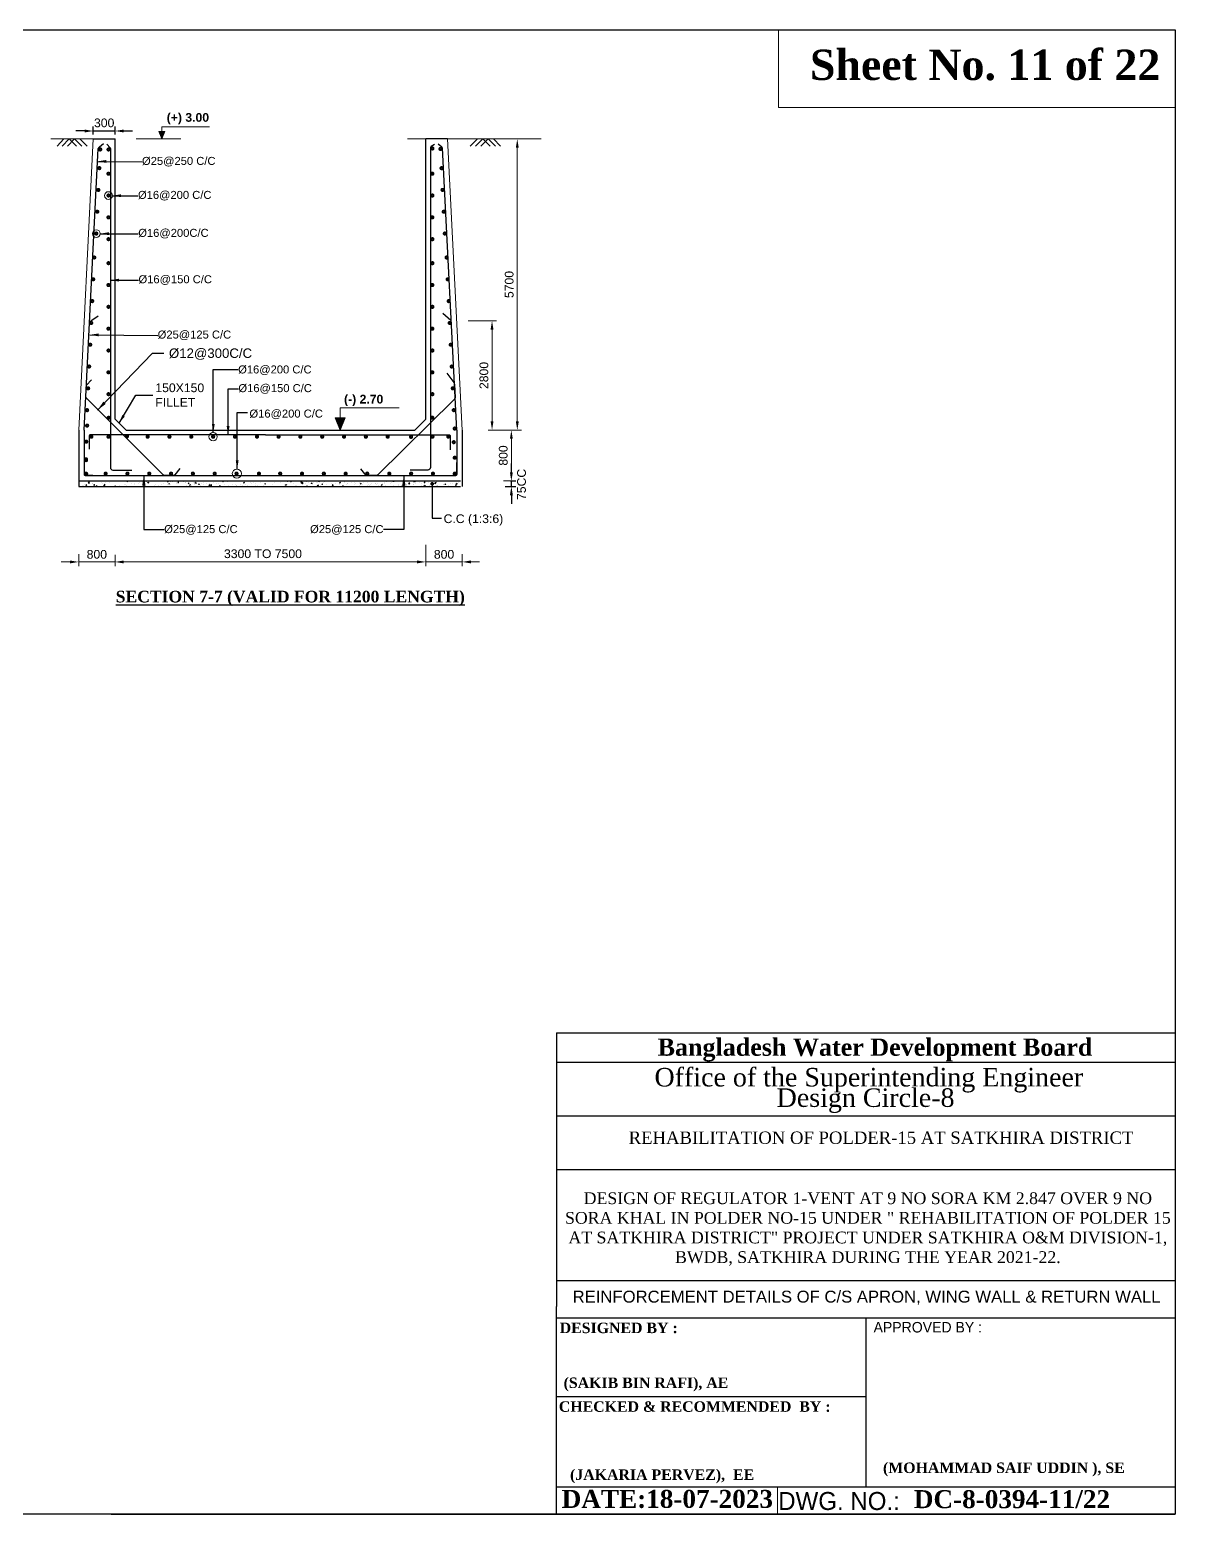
# Model space of a CAD drawing. Extents: x -426260 to 2055400, y -4304674 to -305611.
# Drawn here: x 651157 to 666906, y -1921971 to -1901568 of the extents above; entities that cross this region are included whole.
import ezdxf

# ---------------------------------------------------------------- set-up
doc = ezdxf.new("R2010")
doc.units = 0
doc.header["$LTSCALE"] = 300
doc.header["$MEASUREMENT"] = 0
doc.header["$PDMODE"] = 3
doc.layers.get('DEFPOINTS').update_dxf_attribs({"linetype": 'CONTINUOUS'})
for name, color, linetype, lineweight in [('Dim', 7, 'CONTINUOUS', 9), ('HATCH', 252, 'CONTINUOUS', 5), ('Left Bank Profile', 7, 'CONTINUOUS', 25), ('ROD', 1, 'CONTINUOUS', 30)]:
    doc.layers.add(name, color=color, linetype=linetype, lineweight=lineweight)
doc.layers.add('LINE', color=7, linetype='CONTINUOUS')
doc.layers.add('TXT', color=7, linetype='CONTINUOUS')
doc.styles.add('Arial', font='arial.ttf')
doc.styles.add('DIM', font='isocp3.shx')
doc.dimstyles.new('dim_60', dxfattribs={"dimtxt": 120, "dimasz": 120, "dimexe": 60, "dimexo": 60, "dimgap": 50, "dimtad": 1, "dimdec": 0, "dimzin": 0, "dimdsep": 46, "dimtxsty": 'DIM', "dimcen": 0.09, "dimclrd": 5, "dimclre": 5, "dimclrt": 7, "dimadec": 0, "dimazin": 0, "dimtfac": 1, "dimtdec": 0, "dimtmove": 0, "dimatfit": 3, "dimfxl": 1, "dimtolj": 1, "dimtzin": 0, "dimarcsym": 0})
doc.dimstyles.new('dim_70', dxfattribs={"dimtxt": 140, "dimasz": 140, "dimexe": 70, "dimexo": 40, "dimgap": 50, "dimtad": 1, "dimdec": 0, "dimzin": 0, "dimdsep": 46, "dimtxsty": 'Arial', "dimcen": 0.09, "dimclrd": 5, "dimclre": 5, "dimclrt": 7, "dimadec": 0, "dimazin": 0, "dimtfac": 1, "dimtdec": 0, "dimtmove": 0, "dimatfit": 3, "dimfxl": 1, "dimtolj": 1, "dimtzin": 0, "dimarcsym": 0})

# ---------------------------------------------------------------- blocks, each defined once
blk = doc.blocks.new('*D569')
at = {"layer": 'DEFPOINTS', "color": 0, "ltscale": 500, "transparency": 16777216}
for p in [(652331, -1902960), (652031, -1903070), (652331, -1903070)]:
    blk.add_point(p, dxfattribs=at)
at = {"layer": 'Dim', "color": 5, "lineweight": -2, "ltscale": 500, "transparency": 16777216}
for p, q in [((651911, -1902960), (651791, -1902960)), ((652031, -1903010), (652031, -1902900)), ((652031, -1902960), (652331, -1902960)), ((652331, -1903010), (652331, -1902900)), ((652451, -1902960), (652571, -1902960))]:
    blk.add_line(p, q, dxfattribs=at)
at = {"layer": 'Dim', "color": 5, "ltscale": 500, "transparency": 16777216}
for points in [[(651911, -1902940), (651911, -1902980), (652031, -1902960)], [(652451, -1902940), (652451, -1902980), (652331, -1902960)]]:
    blk.add_solid(points, dxfattribs=at)
at = {"layer": 'Dim', "color": 7, "ltscale": 500, "transparency": 16777216, "insert": (652181, -1902849), "char_height": 120, "attachment_point": 5, "style": 'Arial'}
blk.add_mtext('\\A1;300', dxfattribs=at)
blk = doc.blocks.new('*D574')
at = {"layer": 'DEFPOINTS', "color": 0, "ltscale": 500, "transparency": 16777216}
for p in [(657633, -1907845), (657707, -1907770), (657779, -1907770)]:
    blk.add_point(p, dxfattribs=at)
at = {"layer": 'Dim', "color": 5, "lineweight": -2, "ltscale": 500, "transparency": 16777216}
for p, q in [((657779, -1907650), (657779, -1907530)), ((657693, -1907845), (657839, -1907845)), ((657767, -1907770), (657839, -1907770)), ((657779, -1907845), (657779, -1907770)), ((657779, -1907965), (657779, -1908085))]:
    blk.add_line(p, q, dxfattribs=at)
at = {"layer": 'Dim', "color": 5, "ltscale": 500, "transparency": 16777216}
for points in [[(657759, -1907650), (657799, -1907650), (657779, -1907770)], [(657759, -1907965), (657799, -1907965), (657779, -1907845)]]:
    blk.add_solid(points, dxfattribs=at)
at = {"layer": 'Dim', "color": 7, "ltscale": 500, "transparency": 16777216, "insert": (657919, -1907817), "char_height": 120, "attachment_point": 5, "rotation": 90, "style": 'Arial'}
blk.add_mtext('\\A1;75CC', dxfattribs=at)

msp = doc.modelspace()

# ---------------------------------------------------------------- hatches: boundary and pattern name
at = {"layer": 'Dim', "ltscale": 500}
h = msp.add_hatch(color=8, dxfattribs=at)
h.dxf.hatch_style = 1
h.paths.add_polyline_path([(653017, -1902966.1), (652973.5, -1902966.1), (652930.1, -1902966.1), (652973.5, -1903069.7)])
h = msp.add_hatch(color=8, dxfattribs=at)
h.dxf.hatch_style = 1
h.paths.add_polyline_path([(655494.2, -1906903.8), (655424.7, -1906903.8), (655355.2, -1906903.8), (655424.7, -1907069.7)])

# ---------------------------------------------------------------- linework, layer by layer
at = {"layer": 'Dim', "ltscale": 50}
for p, q in [((652973.5, -1903069.7), (652973.5, -1902904)), ((652973.5, -1902904), (653629.6, -1902904)), ((652031.1, -1903069.7), (651445.4, -1903069.7)), ((652619.1, -1903069.7), (653235.5, -1903069.7))]:
    msp.add_line(p, q, dxfattribs=at)
at = {"layer": 'Dim', "color": 5, "ltscale": 50}
for p, q in [((656348.9, -1903069.7), (657920.2, -1903069.7)), ((657860.2, -1906949.7), (657860.2, -1903189.7)), ((657185, -1905569.7), (657573, -1905569.7)), ((657513, -1905689.7), (657513, -1906949.7)), ((657461.8, -1907069.7), (657573, -1907069.7)), ((657573, -1907069.7), (657920.2, -1907069.7))]:
    msp.add_line(p, q, dxfattribs=at)
at = {"layer": 'Dim', "ltscale": 500}
msp.add_line((655425.3, -1906765.8), (656235.2, -1906765.8), dxfattribs=at)
at = {"layer": 'Dim', "color": 5, "ltscale": 500}
for p, q in [((657628.8, -1907069.7), (657838.5, -1907069.7)), ((657778.5, -1907189.7), (657778.5, -1907649.7)), ((657669.7, -1907769.7), (657838.5, -1907769.7)), ((656603.4, -1908649.5), (656603.4, -1908942.3)), ((651831.1, -1908775.5), (651831.1, -1908942.3)), ((652331.1, -1908783), (652331.1, -1908942.3)), ((652331.1, -1908783), (652331.1, -1908942.3)), ((656602.2, -1908783), (656602.2, -1908942.3)), ((657102.2, -1908775.5), (657102.2, -1908942.3)), ((651711.1, -1908882.3), (651591.1, -1908882.3)), ((651831.1, -1908882.3), (652331.1, -1908882.3)), ((652451.1, -1908882.3), (652571.1, -1908882.3)), ((656483.4, -1908882.3), (652451.1, -1908882.3)), ((656482.2, -1908882.3), (656362.2, -1908882.3)), ((657102.2, -1908882.3), (656602.2, -1908882.3)), ((657222.2, -1908882.3), (657342.2, -1908882.3))]:
    msp.add_line(p, q, dxfattribs=at)
at = {"layer": 'Dim', "color": 2, "ltscale": 50}
for p, q in [((651876.4, -1907836.2), (651876.4, -1907836.2)), ((651893.8, -1907827), (651893.8, -1907827)), ((651910.5, -1907819.2), (651910.5, -1907819.2)), ((651927.9, -1907830.6), (651937.5, -1907819.1)), ((651927.9, -1907830.6), (651939.8, -1907831.7)), ((651939.8, -1907831.7), (651937.5, -1907819.2)), ((651943.9, -1907820.4), (651943.9, -1907820.4)), ((651950.4, -1907827), (651950.4, -1907827)), ((651959.7, -1907797.9), (651977.5, -1907800.7)), ((651960.8, -1907796.8), (651976.4, -1907780.5)), ((651977.5, -1907800.7), (651975.3, -1907781.7)), ((651983.2, -1907840.7), (651983.2, -1907840.7)), ((652019.6, -1907810.4), (652019.6, -1907810.4)), ((652027.1, -1907799.1), (652027.1, -1907799.1)), ((652035.7, -1907824.7), (652049.7, -1907819.3)), ((652035.7, -1907824.7), (652045.7, -1907831.4)), ((652045.7, -1907831.4), (652049.7, -1907819.3)), ((652051.5, -1907814.2), (652051.5, -1907814.2)), ((652071.3, -1907843.2), (652081, -1907831.7)), ((652071.3, -1907843.2), (652083.3, -1907844.2)), ((652083.2, -1907844.3), (652080.9, -1907831.7)), ((652143.8, -1907779.1), (652143.8, -1907779.1)), ((652145.9, -1907793.8), (652145.9, -1907793.8)), ((652155.3, -1907799.2), (652155.3, -1907799.2)), ((652173.2, -1907831), (652190.9, -1907833.8)), ((652174.3, -1907829.9), (652189.8, -1907813.6)), ((652190.9, -1907833.8), (652188.7, -1907814.8)), ((652196, -1907787.2), (652196, -1907787.2)), ((652224, -1907844.7), (652224.4, -1907844.2)), ((652224.5, -1907844.7), (652224.4, -1907844.3)), ((652258, -1907785.1), (652258, -1907785.1)), ((652271.7, -1907777.2), (652271.7, -1907777.2)), ((652323.2, -1907840.7), (652337.2, -1907835.4)), ((652323.2, -1907840.7), (652329.1, -1907844.7)), ((652334, -1907844.7), (652337.1, -1907835.4)), ((652345.4, -1907839.5), (652345.4, -1907839.5)), ((652356.6, -1907838.9), (652356.6, -1907838.9)), ((652359, -1907772.3), (652359, -1907772.3)), ((652395.5, -1907832.9), (652395.5, -1907832.9)), ((652460.5, -1907823.9), (652460.5, -1907823.9)), ((652471.2, -1907822.9), (652471.2, -1907822.9)), ((652485.4, -1907838.4), (652485.4, -1907838.4)), ((652491.2, -1907776.2), (652505.2, -1907770.8)), ((652491.2, -1907776.2), (652501.2, -1907782.9)), ((652501.1, -1907782.9), (652505.2, -1907770.8)), ((652563.2, -1907809.8), (652563.2, -1907809.8)), ((652597.6, -1907806.3), (652597.6, -1907806.3)), ((652602, -1907818.4), (652602, -1907818.4)), ((652647.6, -1907799.7), (652647.6, -1907799.7)), ((652664.2, -1907797), (652664.2, -1907797)), ((652718.7, -1907798.4), (652718.7, -1907798.4)), ((652723.4, -1907789.7), (652723.4, -1907789.7)), ((652766.6, -1907842.3), (652766.6, -1907842.3)), ((652768.1, -1907782), (652768.1, -1907782)), ((652769.5, -1907770.1), (652769.5, -1907770.1)), ((652778.6, -1907792.2), (652792.6, -1907786.9)), ((652778.6, -1907792.2), (652788.6, -1907798.9)), ((652788.6, -1907799), (652792.6, -1907786.9)), ((652835.3, -1907778.3), (652835.3, -1907778.3)), ((652849.7, -1907773.1), (652849.7, -1907773.1)), ((652868.3, -1907834.5), (652868.3, -1907834.5)), ((652876.2, -1907774.6), (652876.2, -1907774.6)), ((652883.2, -1907822.2), (652883.2, -1907822.2)), ((652922.9, -1907835.4), (652922.9, -1907835.4)), ((652969.4, -1907821.7), (652969.4, -1907821.7)), ((652983, -1907779.1), (652983, -1907779.1)), ((652999.9, -1907802.2), (652999.9, -1907802.2)), ((653047.7, -1907780.6), (653056.9, -1907769.7)), ((653047.7, -1907780.6), (653059.7, -1907781.6)), ((653049.2, -1907818.8), (653049.2, -1907818.8)), ((653059.7, -1907781.7), (653057.5, -1907769.7)), ((653066.1, -1907808.3), (653080.1, -1907802.9)), ((653066.1, -1907808.3), (653076, -1907815)), ((653073.2, -1907806.7), (653073.2, -1907806.7)), ((653076, -1907815), (653080, -1907802.9)), ((653089.8, -1907783.6), (653089.8, -1907783.6)), ((653099.3, -1907812.2), (653099.3, -1907812.2)), ((653116.5, -1907782.2), (653116.5, -1907782.2)), ((653175, -1907802.2), (653175, -1907802.2)), ((653175.9, -1907792.6), (653175.9, -1907792.6)), ((653191.2, -1907793.1), (653200.8, -1907781.7)), ((653191.2, -1907793.1), (653203.1, -1907794.2)), ((653196.5, -1907788.1), (653196.5, -1907788.1)), ((653203.1, -1907794.2), (653200.8, -1907781.7)), ((653220.9, -1907769.7), (653231.7, -1907771.4)), ((653231.7, -1907771.4), (653231.5, -1907769.7)), ((653276.9, -1907779.8), (653276.9, -1907779.8)), ((653301.3, -1907785.6), (653301.3, -1907785.6)), ((653303.3, -1907792.6), (653303.3, -1907792.6)), ((653309.5, -1907832.2), (653309.5, -1907832.2)), ((653334.6, -1907805.7), (653344.3, -1907794.2)), ((653334.6, -1907805.7), (653346.6, -1907806.7)), ((653346.6, -1907806.8), (653344.2, -1907794.2)), ((653351.4, -1907779), (653351.4, -1907779)), ((653353.5, -1907824.3), (653367.5, -1907818.9)), ((653353.5, -1907824.3), (653363.4, -1907831)), ((653363.4, -1907831), (653367.5, -1907818.9)), ((653378.4, -1907831.4), (653378.4, -1907831.4)), ((653410.1, -1907797.2), (653410.1, -1907797.2)), ((653426.2, -1907812.2), (653426.2, -1907812.2)), ((653427.3, -1907801.7), (653445.1, -1907804.5)), ((653428.4, -1907800.6), (653444, -1907784.3)), ((653445.1, -1907804.5), (653442.9, -1907785.5)), ((653478.1, -1907818.2), (653487.7, -1907806.8)), ((653478.1, -1907818.2), (653490, -1907819.3)), ((653481.1, -1907817.3), (653481.1, -1907817.3)), ((653490, -1907819.3), (653487.7, -1907806.8)), ((653500.8, -1907831.3), (653500.8, -1907831.3)), ((653516.8, -1907801.7), (653516.8, -1907801.7)), ((653542.8, -1907792.1), (653542.8, -1907792.1)), ((653550.9, -1907824.7), (653550.9, -1907824.7)), ((653582.1, -1907804.5), (653582.1, -1907804.5)), ((653621.5, -1907830.8), (653631.2, -1907819.3)), ((653621.5, -1907830.8), (653633.5, -1907831.8)), ((653623.6, -1907806.2), (653623.6, -1907806.2)), ((653626.6, -1907814.7), (653626.6, -1907814.7)), ((653633.5, -1907831.9), (653631.2, -1907819.3)), ((653640.8, -1907834.8), (653658.6, -1907837.6)), ((653640.9, -1907840.3), (653654.9, -1907834.9)), ((653640.9, -1907840.3), (653647.5, -1907844.7)), ((653641.9, -1907833.7), (653657.5, -1907817.4)), ((653651.6, -1907844.7), (653654.9, -1907834.9)), ((653658.5, -1907837.6), (653656.3, -1907818.6)), ((653659.4, -1907772.1), (653659.4, -1907772.1)), ((653686, -1907789.5), (653686, -1907789.5)), ((653730.4, -1907810.7), (653730.4, -1907810.7)), ((653752.9, -1907798.1), (653752.9, -1907798.1)), ((653765, -1907843.3), (653774.6, -1907831.9)), ((653765, -1907843.3), (653776.9, -1907844.4)), ((653776.9, -1907844.4), (653774.6, -1907831.9)), ((653786.2, -1907842), (653786.2, -1907842)), ((653788.7, -1907775.5), (653788.7, -1907775.5)), ((653803, -1907791.5), (653803, -1907791.5)), ((653809, -1907775.8), (653823, -1907770.4)), ((653809, -1907775.8), (653818.9, -1907782.5)), ((653818.9, -1907782.5), (653822.9, -1907770.4)), ((653837.1, -1907815.2), (653837.1, -1907815.2)), ((653878.8, -1907781.5), (653878.8, -1907781.5)), ((653887.2, -1907829.2), (653887.2, -1907829.2)), ((653917.8, -1907844.7), (653918.1, -1907844.4)), ((653918.1, -1907844.7), (653918.1, -1907844.4)), ((653943.9, -1907819.7), (653943.9, -1907819.7)), ((653952.5, -1907843.8), (653952.5, -1907843.8)), ((653991.1, -1907814.2), (653991.1, -1907814.2)), ((654001.1, -1907831.4), (654001.1, -1907831.4)), ((654002.5, -1907837.2), (654002.5, -1907837.2)), ((654050.7, -1907824.2), (654050.7, -1907824.2)), ((654078.3, -1907827.2), (654078.3, -1907827.2)), ((654093.8, -1907800.2), (654093.8, -1907800.2)), ((654096.4, -1907791.8), (654110.4, -1907786.4)), ((654096.4, -1907791.8), (654106.3, -1907798.5)), ((654106.3, -1907798.5), (654110.4, -1907786.4)), ((654117.7, -1907811.4), (654117.7, -1907811.4)), ((654157.4, -1907828.7), (654157.4, -1907828.7)), ((654194.8, -1907787.4), (654194.8, -1907787.4)), ((654204.6, -1907810.6), (654204.6, -1907810.6)), ((654234.4, -1907791.3), (654234.4, -1907791.3)), ((654254.7, -1907804), (654254.7, -1907804)), ((654264.2, -1907833.2), (654264.2, -1907833.2)), ((654282.3, -1907835.3), (654282.3, -1907835.3)), ((654296.3, -1907838.9), (654296.3, -1907838.9)), ((654298.7, -1907772.4), (654298.7, -1907772.4)), ((654330.4, -1907794), (654330.4, -1907794)), ((654351, -1907771.3), (654351, -1907771.3)), ((654370.9, -1907837.8), (654370.9, -1907837.8)), ((654383.8, -1907807.8), (654397.8, -1907802.4)), ((654383.8, -1907807.8), (654393.8, -1907814.5)), ((654393.7, -1907814.5), (654397.8, -1907802.4)), ((654398.9, -1907815.2), (654398.9, -1907815.2)), ((654399, -1907824.9), (654399, -1907824.9)), ((654456.7, -1907777.4), (654456.7, -1907777.4)), ((654477.7, -1907842.3), (654477.7, -1907842.3)), ((654500, -1907812.1), (654500, -1907812.1)), ((654506.8, -1907770.8), (654506.8, -1907770.8)), ((654515.6, -1907795.2), (654515.6, -1907795.2)), ((654529.9, -1907839.7), (654529.9, -1907839.7)), ((654603.9, -1907797.1), (654603.9, -1907797.1)), ((654632.2, -1907775.2), (654632.2, -1907775.2)), ((654656.2, -1907823.1), (654656.2, -1907823.1)), ((654666.4, -1907772), (654666.4, -1907772)), ((654671.2, -1907823.8), (654685.2, -1907818.5)), ((654671.2, -1907823.8), (654681.2, -1907830.5)), ((654681.2, -1907830.6), (654685.2, -1907818.5)), ((654681.5, -1907772.4), (654699.3, -1907775.2)), ((654682.6, -1907771.3), (654684.1, -1907769.7)), ((654699.3, -1907775.2), (654698.6, -1907769.7)), ((654706.3, -1907816.5), (654706.3, -1907816.5)), ((654706.5, -1907783), (654706.5, -1907783)), ((654741.4, -1907780.8), (654750.7, -1907769.7)), ((654741.4, -1907780.8), (654753.4, -1907781.8)), ((654753.3, -1907781.8), (654751.1, -1907769.7)), ((654773.2, -1907776.5), (654773.2, -1907776.5)), ((654782, -1907806.5), (654782, -1907806.5)), ((654805.1, -1907836.8), (654805.1, -1907836.8)), ((654807.6, -1907770.2), (654807.6, -1907770.2)), ((654825.2, -1907825.2), (654825.2, -1907825.2)), ((654880, -1907781), (654880, -1907781)), ((654884.9, -1907793.3), (654894.5, -1907781.8)), ((654884.9, -1907793.3), (654896.8, -1907794.4)), ((654896.8, -1907794.4), (654894.5, -1907781.9)), ((654895, -1907805.5), (654912.7, -1907808.3)), ((654896.1, -1907804.4), (654911.6, -1907788.1)), ((654908.3, -1907789.9), (654908.3, -1907789.9)), ((654909, -1907821.8), (654909, -1907821.8)), ((654912.7, -1907808.3), (654910.5, -1907789.3)), ((654941.9, -1907805.1), (654941.9, -1907805.1)), ((654958.4, -1907783.3), (654958.4, -1907783.3)), ((654958.7, -1907839.9), (654972.7, -1907834.5)), ((654958.7, -1907839.9), (654965.9, -1907844.7)), ((654969.2, -1907844.7), (654972.6, -1907834.5)), ((654986.7, -1907785.5), (654986.7, -1907785.5)), ((655011.7, -1907807.7), (655011.7, -1907807.7)), ((655028.3, -1907805.9), (655037.9, -1907794.4)), ((655028.3, -1907805.9), (655040.3, -1907806.9)), ((655034.2, -1907773.3), (655034.2, -1907773.3)), ((655040.2, -1907806.9), (655037.9, -1907794.4)), ((655058.5, -1907785.1), (655058.5, -1907785.1)), ((655093.5, -1907790), (655093.5, -1907790)), ((655107.9, -1907835.6), (655107.9, -1907835.6)), ((655108.4, -1907838.6), (655126.2, -1907841.4)), ((655109.5, -1907837.5), (655125.1, -1907821.2)), ((655112.7, -1907794.9), (655112.7, -1907794.9)), ((655126.2, -1907841.4), (655124, -1907822.4)), ((655126.7, -1907775.3), (655140.7, -1907770)), ((655126.7, -1907775.3), (655136.7, -1907782.1)), ((655136.6, -1907782.1), (655140.7, -1907770)), ((655157.9, -1907829), (655157.9, -1907829)), ((655171.8, -1907818.4), (655181.4, -1907806.9)), ((655171.8, -1907818.4), (655183.7, -1907819.5)), ((655183.7, -1907819.5), (655181.4, -1907807)), ((655200.3, -1907794.5), (655200.3, -1907794.5)), ((655216.6, -1907779.9), (655216.6, -1907779.9)), ((655233.7, -1907819), (655233.7, -1907819)), ((655264.8, -1907772.2), (655264.8, -1907772.2)), ((655307, -1907799), (655307, -1907799)), ((655315.2, -1907831), (655324.9, -1907819.5)), ((655315.2, -1907831), (655327.2, -1907832)), ((655316.9, -1907832.4), (655316.9, -1907832.4)), ((655327.1, -1907832), (655324.8, -1907819.5)), ((655360, -1907802.4), (655360, -1907802.4)), ((655371.6, -1907776.7), (655371.6, -1907776.7)), ((655400.2, -1907844.4), (655400.2, -1907844.4)), ((655410, -1907795.8), (655410, -1907795.8)), ((655413.8, -1907803.6), (655413.8, -1907803.6)), ((655414.1, -1907791.4), (655428.1, -1907786)), ((655414.1, -1907791.4), (655424.1, -1907798.1)), ((655417.9, -1907819.6), (655417.9, -1907819.6)), ((655424.1, -1907798.1), (655428.1, -1907786)), ((655458.7, -1907843.5), (655468.3, -1907832)), ((655458.7, -1907843.5), (655470.6, -1907844.6)), ((655470.6, -1907844.6), (655468.3, -1907832.1)), ((655478.4, -1907781.2), (655478.4, -1907781.2)), ((655485.8, -1907785.8), (655485.8, -1907785.8)), ((655516.8, -1907824.4), (655516.8, -1907824.4)), ((655520.5, -1907808.1), (655520.5, -1907808.1)), ((655521.8, -1907804.6), (655521.8, -1907804.6)), ((655585.1, -1907785.7), (655585.1, -1907785.7)), ((655609.6, -1907841.5), (655609.6, -1907841.5)), ((655611.6, -1907844.7), (655611.8, -1907844.6)), ((655611.8, -1907844.7), (655611.7, -1907844.6)), ((655624.4, -1907790.5), (655624.4, -1907790.5)), ((655627.3, -1907812.6), (655627.3, -1907812.6)), ((655633.4, -1907804.3), (655633.4, -1907804.3)), ((655685.3, -1907831.5), (655685.3, -1907831.5)), ((655691.9, -1907790.2), (655691.9, -1907790.2)), ((655701.6, -1907807.4), (655715.6, -1907802)), ((655701.6, -1907807.4), (655711.5, -1907814.1)), ((655711.5, -1907814.1), (655715.5, -1907802)), ((655723, -1907844.3), (655723, -1907844.3)), ((655725.5, -1907777.7), (655725.5, -1907777.7)), ((655734.1, -1907817.1), (655734.1, -1907817.1)), ((655750.1, -1907784.3), (655750.1, -1907784.3)), ((655798, -1907828.2), (655798, -1907828.2)), ((655798.7, -1907794.7), (655798.7, -1907794.7)), ((655811.6, -1907814.9), (655811.6, -1907814.9)), ((655826.9, -1907829.3), (655826.9, -1907829.3)), ((655840.8, -1907821.6), (655840.8, -1907821.6)), ((655861.7, -1907808.3), (655861.7, -1907808.3)), ((655905.4, -1907799.3), (655905.4, -1907799.3)), ((655914.6, -1907808.2), (655914.6, -1907808.2)), ((655929.6, -1907815.2), (655929.6, -1907815.2)), ((655937.4, -1907798.3), (655937.4, -1907798.3)), ((655947.6, -1907826.1), (655947.6, -1907826.1)), ((655989, -1907823.4), (656003, -1907818)), ((655989, -1907823.4), (655998.9, -1907830.1)), ((655998.9, -1907830.1), (656003, -1907818)), ((656012.2, -1907803.8), (656012.2, -1907803.8)), ((656030.6, -1907802.4), (656030.6, -1907802.4)), ((656031.3, -1907788.2), (656031.3, -1907788.2)), ((656054.4, -1907830.6), (656054.4, -1907830.6)), ((656063.7, -1907781.7), (656063.7, -1907781.7)), ((656113.8, -1907775.1), (656113.8, -1907775.1)), ((656119, -1907808.3), (656119, -1907808.3)), ((656134.5, -1907787.4), (656134.5, -1907787.4)), ((656136.9, -1907844), (656136.9, -1907844)), ((656149.1, -1907776.2), (656166.9, -1907779)), ((656150.2, -1907775.1), (656155.4, -1907769.7)), ((656161.1, -1907835.1), (656161.1, -1907835.1)), ((656166.9, -1907779), (656165.8, -1907769.7)), ((656224.3, -1907838.2), (656224.3, -1907838.2)), ((656225.7, -1907812.8), (656225.7, -1907812.8)), ((656234.8, -1907839.9), (656234.8, -1907839.9)), ((656237.2, -1907773.3), (656237.2, -1907773.3)), ((656263.2, -1907827.4), (656263.2, -1907827.4)), ((656267.9, -1907839.6), (656267.9, -1907839.6)), ((656276.4, -1907839.4), (656290.4, -1907834)), ((656276.4, -1907839.4), (656284.3, -1907844.7)), ((656286.8, -1907844.7), (656290.4, -1907834)), ((656313.3, -1907820.8), (656313.3, -1907820.8)), ((656332.5, -1907817.3), (656332.5, -1907817.3)), ((656335.8, -1907827.1), (656335.8, -1907827.1)), ((656340.9, -1907818.1), (656340.9, -1907818.1)), ((656362.6, -1907809.3), (656380.4, -1907812.1)), ((656363.7, -1907808.2), (656379.3, -1907791.9)), ((656374.7, -1907844.2), (656374.7, -1907844.2)), ((656380.3, -1907812.1), (656378.1, -1907793.1)), ((656389.1, -1907810.8), (656389.1, -1907810.8)), ((656435.1, -1907780.9), (656444.5, -1907769.7)), ((656435.1, -1907780.9), (656447, -1907782)), ((656439.3, -1907821.8), (656439.3, -1907821.8)), ((656439.6, -1907812.1), (656439.6, -1907812.1)), ((656444.5, -1907774.9), (656458, -1907769.7)), ((656444.5, -1907774.9), (656454.4, -1907781.6)), ((656447, -1907782), (656444.7, -1907769.7)), ((656454.4, -1907781.6), (656458.4, -1907769.7)), ((656457.6, -1907798.1), (656457.6, -1907798.1)), ((656515.4, -1907794.2), (656515.4, -1907794.2)), ((656542.3, -1907798), (656542.3, -1907798)), ((656546, -1907826.3), (656546, -1907826.3)), ((656565.4, -1907787.6), (656565.4, -1907787.6)), ((656574.2, -1907778.1), (656574.2, -1907778.1)), ((656576, -1907842.4), (656590.7, -1907844.7)), ((656577.1, -1907841.3), (656592.7, -1907825)), ((656578.5, -1907793.5), (656588.2, -1907782)), ((656578.5, -1907793.5), (656590.5, -1907794.5)), ((656590.5, -1907794.6), (656588.1, -1907782)), ((656593.7, -1907844.7), (656591.6, -1907826.2)), ((656641.2, -1907777.6), (656641.2, -1907777.6)), ((656643.4, -1907785.2), (656643.4, -1907785.2)), ((656652.8, -1907830.8), (656652.8, -1907830.8)), ((656714.9, -1907839.9), (656714.9, -1907839.9)), ((656722, -1907806), (656731.6, -1907794.5)), ((656722, -1907806), (656733.9, -1907807.1)), ((656733.9, -1907807.1), (656731.6, -1907794.6)), ((656731.9, -1907790.9), (656745.9, -1907785.6)), ((656731.9, -1907790.9), (656741.8, -1907797.6)), ((656741.8, -1907797.6), (656745.9, -1907785.6)), ((656744.8, -1907836.8), (656744.8, -1907836.8)), ((656747.2, -1907770.2), (656747.2, -1907770.2)), ((656759.6, -1907835.3), (656759.6, -1907835.3)), ((656765, -1907833.3), (656765, -1907833.3)), ((656840.7, -1907823.3), (656840.7, -1907823.3)), ((656847.5, -1907822.7), (656847.5, -1907822.7)), ((656865.4, -1907818.6), (656875.1, -1907807.1)), ((656865.4, -1907818.6), (656877.4, -1907819.6)), ((656866.3, -1907839.8), (656866.3, -1907839.8)), ((656877.4, -1907819.7), (656875, -1907807.1)), ((656915.9, -1907837.4), (656915.9, -1907837.4)), ((656948.5, -1907809.9), (656948.5, -1907809.9)), ((656967, -1907806.7), (656967, -1907806.7)), ((656973.1, -1907844.4), (656973.1, -1907844.4)), ((657008.9, -1907831.1), (657018.5, -1907819.6)), ((657008.9, -1907831.1), (657020.8, -1907832.2)), ((657017.1, -1907800.1), (657017.1, -1907800.1)), ((657020.8, -1907832.2), (657018.5, -1907819.7)), ((657019.3, -1907806.9), (657033.3, -1907801.6)), ((657019.3, -1907806.9), (657029.3, -1907813.7)), ((657029.2, -1907813.7), (657033.3, -1907801.6)), ((657032.5, -1907817.4), (657032.5, -1907817.4)), ((657052.4, -1907794.9), (657052.4, -1907794.9))]:
    msp.add_line(p, q, dxfattribs=at)
at = {"layer": 'Dim', "ltscale": 500}
for points in [[(652973.5, -1903069.7), (652930.1, -1902966.1), (652973.5, -1902966.1)], [(652973.5, -1903069.7), (653017, -1902966.1), (652973.5, -1902966.1)], [(655425.3, -1906903.8), (655425.3, -1906765.8)], [(655424.7, -1907069.7), (655355.2, -1906903.8), (655424.7, -1906903.8)], [(655424.7, -1907069.7), (655494.2, -1906903.8), (655424.7, -1906903.8)]]:
    msp.add_lwpolyline(points, dxfattribs=at)
at = {"layer": 'Dim', "ltscale": 50}
msp.add_lwpolyline([(656976.2, -1903069.7), (658190, -1903069.7)], dxfattribs=at)
at = {"layer": 'Dim'}
for centre, radius in [((652240.2, -1903846.7), 52.6), ((652072.6, -1904369.3), 52.6), ((653678.4, -1907161.5), 56.8), ((654004.9, -1907668.5), 62.4)]:
    msp.add_circle(centre, radius, dxfattribs=at)
at = {"layer": 'Dim', "color": 5, "ltscale": 50}
for points in [[(657840.2, -1903189.7), (657880.2, -1903189.7), (657860.2, -1903069.7)], [(657493, -1905689.7), (657533, -1905689.7), (657513, -1905569.7)], [(657493, -1906949.7), (657533, -1906949.7), (657513, -1907069.7)], [(657840.2, -1906949.7), (657880.2, -1906949.7), (657860.2, -1907069.7)]]:
    msp.add_solid(points, dxfattribs=at)
at = {"layer": 'Dim', "color": 5, "ltscale": 500}
for points in [[(657758.5, -1907189.7), (657798.5, -1907189.7), (657778.5, -1907069.7)], [(657758.5, -1907649.7), (657798.5, -1907649.7), (657778.5, -1907769.7)], [(651711.1, -1908862.3), (651711.1, -1908902.3), (651831.1, -1908882.3)], [(652451.1, -1908862.3), (652451.1, -1908902.3), (652331.1, -1908882.3)], [(652451.1, -1908862.3), (652451.1, -1908902.3), (652331.1, -1908882.3)], [(656482.2, -1908862.3), (656482.2, -1908902.3), (656602.2, -1908882.3)], [(656483.4, -1908862.3), (656483.4, -1908902.3), (656603.4, -1908882.3)], [(657222.2, -1908862.3), (657222.2, -1908902.3), (657102.2, -1908882.3)]]:
    msp.add_solid(points, dxfattribs=at)
at = {"layer": 'HATCH', "lineweight": 15}
for points in [[(651627.7, -1903069.7), (651533, -1903169.6)], [(651701.3, -1903069.7), (651601.4, -1903169.6)], [(651774.8, -1903069.7), (651674.9, -1903169.6)], [(651701.3, -1903069.7), (651801.1, -1903169.6)], [(651774.8, -1903069.7), (651874.7, -1903169.6)], [(651848.3, -1903069.7), (651948.2, -1903169.6)], [(657313.7, -1903069.7), (657213.8, -1903169.6)], [(657387.2, -1903069.7), (657287.4, -1903169.6)], [(657460.8, -1903069.7), (657360.9, -1903169.6)], [(657387.2, -1903069.7), (657487.1, -1903169.6)], [(657460.8, -1903069.7), (657560.6, -1903169.6)], [(657534.3, -1903069.7), (657629, -1903169.6)]]:
    msp.add_lwpolyline(points, dxfattribs=at)
at = {"layer": 'Left Bank Profile'}
msp.add_line((652278.7, -1921970.5), (666906.1, -1921970.5), dxfattribs=at)
msp.add_line((652278.7, -1921970.5), (666906.1, -1921970.5), dxfattribs=at)
at = {"layer": 'LINE'}
for p, q in [((638053.8, -1901567.8), (666906.1, -1901567.8)), ((666906.1, -1901567.8), (666906.1, -1921970.5)), ((652031.1, -1903069.7), (652331.1, -1903069.7)), ((652331.1, -1906919.7), (652331.1, -1903069.7)), ((656902.2, -1903069.7), (656602.2, -1903069.7)), ((656602.2, -1906919.7), (656602.2, -1903069.7)), ((652481.1, -1907069.7), (652331.1, -1906919.7)), ((656602.2, -1906919.7), (656452.2, -1907069.7)), ((651831.1, -1907069.7), (651831.1, -1907844.7)), ((652481.1, -1907069.7), (654397.2, -1907069.7)), ((654397.2, -1907069.7), (656452.2, -1907069.7)), ((657102.2, -1907069.7), (657102.2, -1907844.7)), ((651831.1, -1907769.7), (657077.2, -1907769.7)), ((651831.1, -1907844.7), (657077.2, -1907844.7)), ((658397.3, -1915352.3), (666906.1, -1915352.3)), ((658397.3, -1915352.3), (658397.3, -1919115)), ((658397.3, -1915755.7), (666906.1, -1915755.7)), ((658397.3, -1916492.6), (666906.1, -1916492.6)), ((658397.3, -1917230.5), (666906.1, -1917230.5)), ((658397.3, -1918755.1), (666906.1, -1918755.1)), ((658397.3, -1921970.5), (658397.3, -1919115)), ((658397.3, -1919270.4), (666906.1, -1919270.4)), ((662651.7, -1919270.4), (662651.7, -1921592.9)), ((658397.3, -1920350.7), (662651.7, -1920350.7)), ((658397.3, -1921592.9), (666906.1, -1921592.9)), ((659993.7, -1921592.9), (666906.1, -1921592.9)), ((659993.7, -1921592.9), (666906.1, -1921592.9)), ((659993.7, -1921592.9), (666906.1, -1921592.9)), ((666906.1, -1921970.5), (638053.8, -1921970.5))]:
    msp.add_line(p, q, dxfattribs=at)
at = {"layer": 'LINE', "lineweight": 9}
for p, q in [((666906.1, -1901567.8), (661451.9, -1901567.8)), ((661451.9, -1901567.8), (661451.9, -1902637.7)), ((666906.1, -1902637.7), (666906.1, -1901567.8)), ((661451.9, -1902637.7), (666906.1, -1902637.7)), ((666906.1, -1915832.1), (666906.1, -1921970.5))]:
    msp.add_line(p, q, dxfattribs=at)
at = {"layer": 'LINE', "lineweight": 15}
for p, q in [((651831.1, -1907069.7), (652031.1, -1903069.7)), ((657102.2, -1907069.7), (656902.2, -1903069.7)), ((651831.1, -1907069.7), (651831.1, -1907069.7))]:
    msp.add_line(p, q, dxfattribs=at)
at = {"layer": 'LINE', "color": 7, "lineweight": 9}
for p, q in [((661438.4, -1921592.9), (661438.4, -1921970.5)), ((658680.4, -1921970.5), (651999.9, -1921970.5)), ((666906.1, -1921970.5), (658680.4, -1921970.5)), ((665150.7, -1921970.5), (665726, -1921970.5))]:
    msp.add_line(p, q, dxfattribs=at)
at = {"layer": 'LINE'}
for points in [[(651831.1, -1907069.7), (651831.1, -1907069.7)], [(657102.2, -1907069.7), (657102.2, -1907069.7)]]:
    msp.add_lwpolyline(points, dxfattribs=at)
at = {"layer": 'LINE', "lineweight": 15}
msp.add_lwpolyline([(657102.2, -1907069.7), (657102.2, -1907069.7)], dxfattribs=at)
at = {"layer": 'ROD'}
for p, q in [((652114.8, -1903175.9), (652169.7, -1903131.9)), ((656822.9, -1903182.8), (656770.8, -1903140.9)), ((651906, -1907073.2), (652099.8, -1903202.3)), ((657027.2, -1907073.2), (656831.3, -1903195.6)), ((651906.1, -1907069.7), (651906.1, -1907679.7)), ((657027.2, -1907069.7), (657027.2, -1907679.7)), ((657026.7, -1907684.7), (657026.7, -1907515)), ((652023.6, -1907694.7), (651916.6, -1907694.7)), ((651921.1, -1907694.7), (654397.2, -1907694.7)), ((651921.1, -1907694.7), (652023.6, -1907694.7)), ((654397.2, -1907694.7), (657012.2, -1907694.7)), ((657012.2, -1907694.7), (656998.2, -1907694.7)), ((657012.2, -1907694.7), (657016.7, -1907694.7))]:
    msp.add_line(p, q, dxfattribs=at)
for points in [[(652219.4, -1903141.3), (652261.4, -1903191.5, -0.2066423), (652266.1, -1903202.5), (652266.1, -1907584.8, 0.4142136), (652301.1, -1907619.8), (652560.9, -1907619.8)], [(656722.9, -1903145.5), (656677.5, -1903173.5, 0.2298325), (656667.2, -1903187.8), (656667.2, -1907584.8, -0.4142136), (656632.2, -1907619.8), (656386.7, -1907619.8)], [(653219.5, -1907598.7), (653152.2, -1907684, -0.2295268), (653132.5, -1907693.6), (653011.3, -1907693.6, -0.1989124), (652990.1, -1907684.8), (651938, -1906631.3, -0.2205351), (651927.8, -1906603.7), (651940.2, -1906454.9)], [(656995.3, -1906441.2), (657004.5, -1906622.6, -0.1398927), (656992, -1906649.5), (655944.3, -1907683.6, -0.1989124), (655923.1, -1907692.4), (655781.3, -1907692.4), (655708.1, -1907603.2)], [(652030.1, -1907134.7), (651990.8, -1907134.7, 0.4142136), (651975.8, -1907149.7), (651975.8, -1907334.7)], [(656924.4, -1907134.7, -0.4142136), (656939.4, -1907149.7), (656939.4, -1907342.2)]]:
    msp.add_lwpolyline(points, format="xyb", dxfattribs=at)
at = {"layer": 'ROD', "const_width": 30.7}
for points in [[(652139.1, -1903209.7, -1), (652114, -1903218.1, -1)], [(652252.8, -1903210.3, -1), (652227.7, -1903218.7, -1)], [(656680.5, -1903195.6, 1), (656705.5, -1903204, 1)], [(656792, -1903202.9, 1), (656817, -1903211.3, 1)], [(652127.2, -1903466.1, -1), (652102.2, -1903474.4, -1)], [(652252.8, -1903542.6, -1), (652227.7, -1903550.9, -1)], [(656680.5, -1903542.6, 1), (656705.5, -1903550.9, 1)], [(656806, -1903466.1, 1), (656831.1, -1903474.4, 1)], [(652113.2, -1903765.7, -1), (652088.1, -1903774.1, -1)], [(656820.1, -1903765.7, 1), (656845.1, -1903774.1, 1)], [(652252.8, -1903842.6, -1), (652227.7, -1903850.9, -1)], [(656680.5, -1903842.6, 1), (656705.5, -1903850.9, 1)], [(652099.2, -1904065.4, -1), (652074.1, -1904073.8, -1)], [(652252.8, -1904142.6, -1), (652227.7, -1904150.9, -1)], [(656680.5, -1904142.6, 1), (656705.5, -1904150.9, 1)], [(656836.7, -1904065.4, 1), (656861.7, -1904073.8, 1)], [(652085.1, -1904365.1, -1), (652060.1, -1904373.4, -1)], [(656850.9, -1904365.1, 1), (656876, -1904373.4, 1)], [(652252.8, -1904442.6, -1), (652227.7, -1904450.9, -1)], [(656680.5, -1904442.6, 1), (656705.5, -1904450.9, 1)], [(652057, -1904694.4, -1), (652032, -1904702.8, -1)], [(652252.8, -1904772.6, -1), (652227.7, -1904780.9, -1)], [(656680.5, -1904772.6, 1), (656705.5, -1904780.9, 1)], [(656876.2, -1904694.4, 1), (656901.3, -1904702.8, 1)], [(652043, -1904994.1, -1), (652018, -1905002.5, -1)], [(656890.2, -1904994.1, 1), (656915.3, -1905002.5, 1)], [(652252.8, -1905072.6, -1), (652227.7, -1905080.9, -1)], [(656680.5, -1905072.6, 1), (656705.5, -1905080.9, 1)], [(652029, -1905293.8, -1), (652003.9, -1905302.1, -1)], [(652252.8, -1905372.6, -1), (652227.7, -1905380.9, -1)], [(656680.5, -1905372.6, 1), (656705.5, -1905380.9, 1)], [(656904.3, -1905293.8, 1), (656929.3, -1905302.1, 1)], [(652014.9, -1905593.4, -1), (651989.9, -1905601.8, -1)], [(656918.3, -1905593.4, 1), (656943.4, -1905601.8, 1)], [(652252.8, -1905672.6, -1), (652227.7, -1905680.9, -1)], [(656680.5, -1905672.6, 1), (656705.5, -1905680.9, 1)], [(652000.9, -1905893.1, -1), (651975.9, -1905901.5, -1)], [(652252.8, -1905972.6, -1), (652227.7, -1905980.9, -1)], [(656680.5, -1905972.6, 1), (656705.5, -1905980.9, 1)], [(656932.4, -1905893.1, 1), (656957.4, -1905901.5, 1)], [(651986.9, -1906192.8, -1), (651961.8, -1906201.1, -1)], [(656946.4, -1906192.8, 1), (656971.4, -1906201.1, 1)], [(652252.8, -1906272.6, -1), (652227.7, -1906280.9, -1)], [(656680.5, -1906272.6, 1), (656705.5, -1906280.9, 1)], [(651972.8, -1906492.5, -1), (651947.8, -1906500.8, -1)], [(652252.8, -1906572.6, -1), (652227.7, -1906580.9, -1)], [(656680.5, -1906572.6, 1), (656705.5, -1906580.9, 1)], [(656960.4, -1906492.5, 1), (656985.5, -1906500.8, 1)], [(651958.8, -1906792.1, -1), (651933.7, -1906800.5, -1)], [(656974.5, -1906792.1, 1), (656999.5, -1906800.5, 1)], [(651958.8, -1907004.5, -1), (651933.7, -1907012.8, -1)], [(652254.9, -1906905.1, 1), (652229.9, -1906896.7, 1)], [(656679.7, -1906904.2, -1), (656704.7, -1906895.8, -1)], [(656987.5, -1907045, 1), (657012.6, -1907053.3, 1)], [(651946.8, -1907225, -1), (651921.8, -1907233.4, -1)], [(652017.1, -1907157.3, -1), (651992.1, -1907165.7, -1)], [(652253.1, -1907157.3, -1), (652228.1, -1907165.7, -1)], [(652507.1, -1907152.3, -1), (652482, -1907160.6, -1)], [(652790.9, -1907157.3, -1), (652765.9, -1907165.7, -1)], [(653090.9, -1907157.3, -1), (653065.9, -1907165.7, -1)], [(653390.9, -1907157.3, -1), (653365.9, -1907165.7, -1)], [(653690.9, -1907157.3, -1), (653665.9, -1907165.7, -1)], [(653990.9, -1907157.3, -1), (653965.9, -1907165.7, -1)], [(654269.3, -1907157.3, 1), (654294.3, -1907165.7, 1)], [(654565.9, -1907157.3, 1), (654590.9, -1907165.7, 1)], [(654865.9, -1907157.3, 1), (654890.9, -1907165.7, 1)], [(655165.9, -1907157.3, 1), (655190.9, -1907165.7, 1)], [(655465.9, -1907157.3, 1), (655490.9, -1907165.7, 1)], [(655765.9, -1907157.3, 1), (655790.9, -1907165.7, 1)], [(656065.9, -1907157.3, 1), (656090.9, -1907165.7, 1)], [(656386.8, -1907158.9, 1), (656411.9, -1907167.2, 1)], [(656681.5, -1907157, 1), (656706.6, -1907165.3, 1)], [(656898.9, -1907155.8, 1), (656923.9, -1907164.2, 1)], [(656974.5, -1907232.6, 1), (656999.5, -1907240.9, 1)], [(651944.8, -1907468.1, -1), (651919.7, -1907476.5, -1)], [(656987.5, -1907445.8, 1), (657012.6, -1907454.1, 1)], [(651919.1, -1907664.3, 1), (651944.1, -1907672.6, 1)], [(651944.8, -1907479, -1), (651919.7, -1907487.3, -1)], [(651945.7, -1907667.2, -1), (651920.7, -1907675.5, -1)], [(652213.2, -1907664.3, -1), (652188.1, -1907672.6, -1)], [(652513.2, -1907664.3, -1), (652488.1, -1907672.6, -1)], [(652813.2, -1907664.3, -1), (652788.1, -1907672.6, -1)], [(653113.2, -1907664.3, -1), (653088.1, -1907672.6, -1)], [(653413.2, -1907664.3, -1), (653388.1, -1907672.6, -1)], [(653713.2, -1907664.3, -1), (653688.1, -1907672.6, -1)], [(654013.2, -1907664.3, -1), (653988.1, -1907672.6, -1)], [(654296.1, -1907664.3, 1), (654321.2, -1907672.6, 1)], [(654588.1, -1907664.3, 1), (654613.2, -1907672.6, 1)], [(654888.1, -1907664.3, 1), (654913.2, -1907672.6, 1)], [(655188.1, -1907664.3, 1), (655213.2, -1907672.6, 1)], [(655488.1, -1907664.3, 1), (655513.2, -1907672.6, 1)], [(655784.5, -1907663.7, 1), (655809.5, -1907672.1, 1)], [(656088.1, -1907664.3, 1), (656113.2, -1907672.6, 1)], [(656388.1, -1907664.3, 1), (656413.2, -1907672.6, 1)], [(656688.1, -1907664.3, 1), (656713.2, -1907672.6, 1)], [(656987.5, -1907667.2, 1), (657012.6, -1907675.5, 1)], [(657013.2, -1907664.3, -1), (656988.1, -1907672.6, -1)]]:
    msp.add_lwpolyline(points, format="xyb", close=True, dxfattribs=at)
at = {"layer": 'ROD'}
for points in [[(651996.3, -1905569.7), (652098.8, -1905498.1)], [(656945.1, -1905564.2), (656834.8, -1905468)], [(652007.2, -1906378.2), (651940.2, -1906454.9)], [(656994.1, -1906417.7), (656895.8, -1906287.6)], [(654397.2, -1907134.7), (651992.8, -1907134.7)], [(654397.2, -1907134.7), (656924.4, -1907134.7)]]:
    msp.add_lwpolyline(points, dxfattribs=at)
for centre, radius, start, end in [((652202.1, -1903242.8), 110, 142.52004, 158.39439), ((656816.3, -1903196.3), 15, 2.68168, 63.84357), ((651921.1, -1907679.7), 15, 180, 270), ((651921.1, -1907679.7), 15, 180, 270), ((651916.6, -1907684.7), 10, 180, 270), ((657012.2, -1907679.7), 15, 270, 0), ((657016.7, -1907684.7), 10, 270, 0)]:
    msp.add_arc(centre, radius, start, end, dxfattribs=at)

# ---------------------------------------------------------------- texts
at = {"layer": 'Dim', "color": 7, "ltscale": 50, "char_height": 120, "attachment_point": 5, "rotation": 90, "style": 'Arial'}
for s, insert in [('\\A1;5700', (657749, -1905069.7)), ('\\A1;2800', (657401.7, -1906319.7))]:
    msp.add_mtext(s, dxfattribs=dict(at, insert=insert))
at = {"layer": 'Dim', "color": 7, "ltscale": 500, "insert": (657667.2, -1907419.7), "char_height": 120, "attachment_point": 5, "rotation": 90, "style": 'Arial'}
msp.add_mtext('\\A1;800', dxfattribs=at)
at = {"layer": 'Dim', "color": 7, "ltscale": 500, "char_height": 120, "attachment_point": 5, "style": 'Arial'}
for s, insert in [('\\A1;800', (652080.1, -1908778.7)), ('\\A1;3300 TO 7500', (654363.9, -1908770.3)), ('\\A1;800', (656853.2, -1908778.7))]:
    msp.add_mtext(s, dxfattribs=dict(at, insert=insert))
at = {"layer": 'LINE', "color": 7, "lineweight": 9}
for s, height, p in [('APPROVED BY :', 144.314, (662757.9, -1919471.7)), ('DWG. NO.:', 247.27, (661447, -1921911.1))]:
    msp.add_text(s, height=height, dxfattribs=at).set_placement(p)
for s, insert, char_height, width, attachment_point in [('{\\fTimes New Roman|b1|i0|c0|p18;Sheet No. 11 of 22}', (661882.9, -1901841.3), 417.574, 14999.138, 1), ('{\\fTimes New Roman|b1|i0|c0|p18;Bangladesh Water Development Board}', (659788.9, -1915432), 237.055, 8514.925, 1), ('{\\fTimes New Roman|b0|i0|c0|p18;Office of the Superintending Engineer}', (659746.3, -1915836), 254.569, 9144.049, 1), ('{\\fTimes New Roman|b0|i0|c0|p18;Design Circle-8}', (661425.5, -1916117.2), 254.569, 9144.049, 1), ('{\\fTimes New Roman Greek|b0|i0|c0|p18;\\C256;REHABILITATION OF POLDER-15 AT SATKHIRA DISTRICT}', (662860.8, -1916882.4), 170, 10830.767, 8), ('{\\fTimes New Roman Greek|b0|i0|c0|p18;\\C256;DESIGN OF REGULATOR 1-VENT AT 9 NO SORA KM 2.847 OVER 9 NO SORA KHAL IN POLDER NO-15 UNDER " REHABILITATION OF POLDER 15 AT SATKHIRA DISTRICT" PROJECT UNDER SATKHIRA O&M DIVISION-1, BWDB, SATKHIRA DURING THE YEAR 2021-22.}', (662679.5, -1918554.8), 161.803, 8457.224, 8), ('{\\fArial|b0|i0|c0|p34;\\C0;REINFORCEMENT DETAILS OF C/S APRON, WING WALL & RETURN WALL}', (662661.7, -1919091.7), 163.985, 8087.989, 8)]:
    msp.add_mtext(s, dxfattribs=dict(at, insert=insert, char_height=char_height, width=width, attachment_point=attachment_point))
at = {"layer": 'LINE', "color": 7, "lineweight": 9, "attachment_point": 1}
for s, insert, char_height in [('{\\fTimes New Roman|b1|i0|c0|p18;DESIGNED BY :}', (658442.9, -1919336.4), 144.314), ('{\\fTimes New Roman|b1|i0|c0|p18;\\C0;(SAKIB BIN RAFI), AE}', (658496.5, -1920090.5), 144.314), ('{\\fTimes New Roman|b1|i0|c0|p18;CHECKED & RECOMMENDED  BY :}', (658431, -1920417.6), 144.314), ('{\\fTimes New Roman|b1|i0|c0|p18;\\C0;(MOHAMMAD SAIF UDDIN ), SE}', (662887.4, -1921258.8), 144.314), ('{\\fTimes New Roman|b1|i0|c0|p18;\\C0;(JAKARIA PERVEZ),  EE }', (658585.1, -1921353.2), 144.314), ('{\\fTimes New Roman|b1|i0|c0|p18;DATE:18-07-2023}', (658470.4, -1921635), 247.271), ('{\\fTimes New Roman|b1|i0|c0|p18;DC-8-0394-11/22}', (663311.6, -1921638.6), 247.271)]:
    msp.add_mtext(s, dxfattribs=dict(at, insert=insert, char_height=char_height))
at = {"layer": 'TXT', "color": 6, "char_height": 120, "attachment_point": 5, "style": 'Arial'}
for s, insert, width in [('{\\fArial|b1|i0|c0|p34;(+) 3.00}', (653331.9, -1902791.6), 734.4), ('{\\fArial|b1|i0|c0|p34; (-) 2.70}', (655725, -1906663.2), 2107.729)]:
    msp.add_mtext(s, dxfattribs=dict(at, insert=insert, width=width))
at = {"layer": 'TXT', "color": 0, "style": 'Arial'}
for s, insert, char_height, width, attachment_point in [('%%C25@250 C/C', (652701.3, -1903382.2), 110, 1191.093, 4), ('%%C16@200 C/C', (652645.7, -1903849.4), 110, 1198.183, 4), ('%%C16@200C/C', (652649.4, -1904371.2), 110, 1247.817, 4), ('%%C16@150 C/C', (652652.6, -1905008.7), 110, 1240.727, 4), ('%%C25@125 C/C', (652916.5, -1905768.5), 110, 1191.093, 4), ('%%C12@300C/C', (653071.4, -1906026.6), 130, 1348.863, 4), ('%%C16@200 C/C', (654022.5, -1906247.9), 110, 1258.216, 4), ('%%C16@150 C/C', (654026.2, -1906504.9), 110, 1101.497, 4), ('%%C16@200 C/C', (654178.1, -1906854.5), 110, 1166.309, 4), ('C.C (1:3:6)', (656847.2, -1908306.4), 120, 1985.203, 4), ('%%C25@125 C/C', (653005.7, -1908442.4), 110, 1166.309, 4), ('%%C25@125 C/C', (656021.4, -1908442.4), 110, 1166.309, 6)]:
    msp.add_mtext(s, dxfattribs=dict(at, insert=insert, char_height=char_height, width=width, attachment_point=attachment_point))
at = {"layer": 'TXT', "color": 0, "insert": (652884.3, -1906589.1), "char_height": 120, "attachment_point": 4, "style": 'Arial'}
msp.add_mtext('150X150\\PFILLET', dxfattribs=at)
at = {"layer": 'TXT', "color": 0, "insert": (652339.6, -1909517.9), "char_height": 120, "width": 4902.767, "attachment_point": 4}
msp.add_mtext('{\\fTimes New Roman|b1|i0|c0|p18;\\H1.333x;\\L\\C6;SECTION 7-7 (VALID FOR 11200 LENGTH)\\P\\fArial|b0|i0|c0|p34;\\H1x; }', dxfattribs=at)

# ---------------------------------------------------------------- dimensions: what is measured, and where the dimension line sits
at = {"layer": 'Dim', "ltscale": 500}
dim = msp.add_linear_dim(base=(652331.1, -1902960.2), p1=(652031.1, -1903069.7), p2=(652331.1, -1903069.7), dimstyle='dim_60', override={"dimtxsty": 'Arial'}, dxfattribs=at)
dim.commit()
dim.dimension.update_dxf_attribs({"geometry": '*D569', "text_midpoint": (652181.1, -1902960.2), "dimtype": 160})
dim = msp.add_linear_dim(base=(657778.5, -1907769.7), p1=(657633.2, -1907844.7), p2=(657706.7, -1907769.7), angle=90, text='<>CC', dimstyle='dim_60', override={"dimtxsty": 'Arial', "dimtmove": 2}, dxfattribs=at)
dim.commit()
dim.dimension.update_dxf_attribs({"geometry": '*D574', "text_midpoint": (657919.1, -1907816.7), "dimtype": 160})

# ---------------------------------------------------------------- leaders
at = {"layer": 'Dim', "ltscale": 50}
for points, dimstyle, override in [([(652125.2, -1904371.2), (652649.4, -1904371.2)], 'dim_60', {"dimgap": 50, "dimtad": 0}), ([(656689.9, -1907808.3), (656689.9, -1908281.1), (656815.9, -1908281.1)], 'dim_70', {"dimasz": 50, "dimgap": 20, "dimtad": 0, "dimldrblk": 'Dot'})]:
    msp.add_leader(points, dimstyle=dimstyle, override=override, dxfattribs=at)
at = {"layer": 'Dim'}
for points in [[(652090, -1906795.4), (652843.7, -1906011.2), (653001.4, -1906011.2)], [(652726.5, -1907694.7), (652726.5, -1908437.1), (653007.3, -1908436.2)], [(656300.7, -1907694.7), (656300.7, -1908437.1), (656019.8, -1908436.2)]]:
    msp.add_leader(points, dimstyle='dim_70', dxfattribs=at)
at = {"layer": 'LINE'}
for points in [[(652089.7, -1903377.4), (652701.3, -1903382.2)], [(652292.6, -1903849.4), (652645.7, -1903849.4)], [(652265.9, -1905009.5), (652652.6, -1905009.5)], [(651983.4, -1905761.4), (652916.5, -1905768.5)], [(653681.1, -1907104.9), (653681.1, -1906236.7), (654022.2, -1906236.7)], [(652386.1, -1906974.8), (652616.8, -1906591.9), (652850.4, -1906589.1)], [(653884.5, -1907134.7), (653884.5, -1906504.9), (654026.2, -1906504.9)], [(654009.4, -1907605.5), (654009.4, -1906827.3), (654151, -1906827.3)]]:
    msp.add_leader(points, dimstyle='dim_60', dxfattribs=at)

doc.saveas('drawing.dxf')
